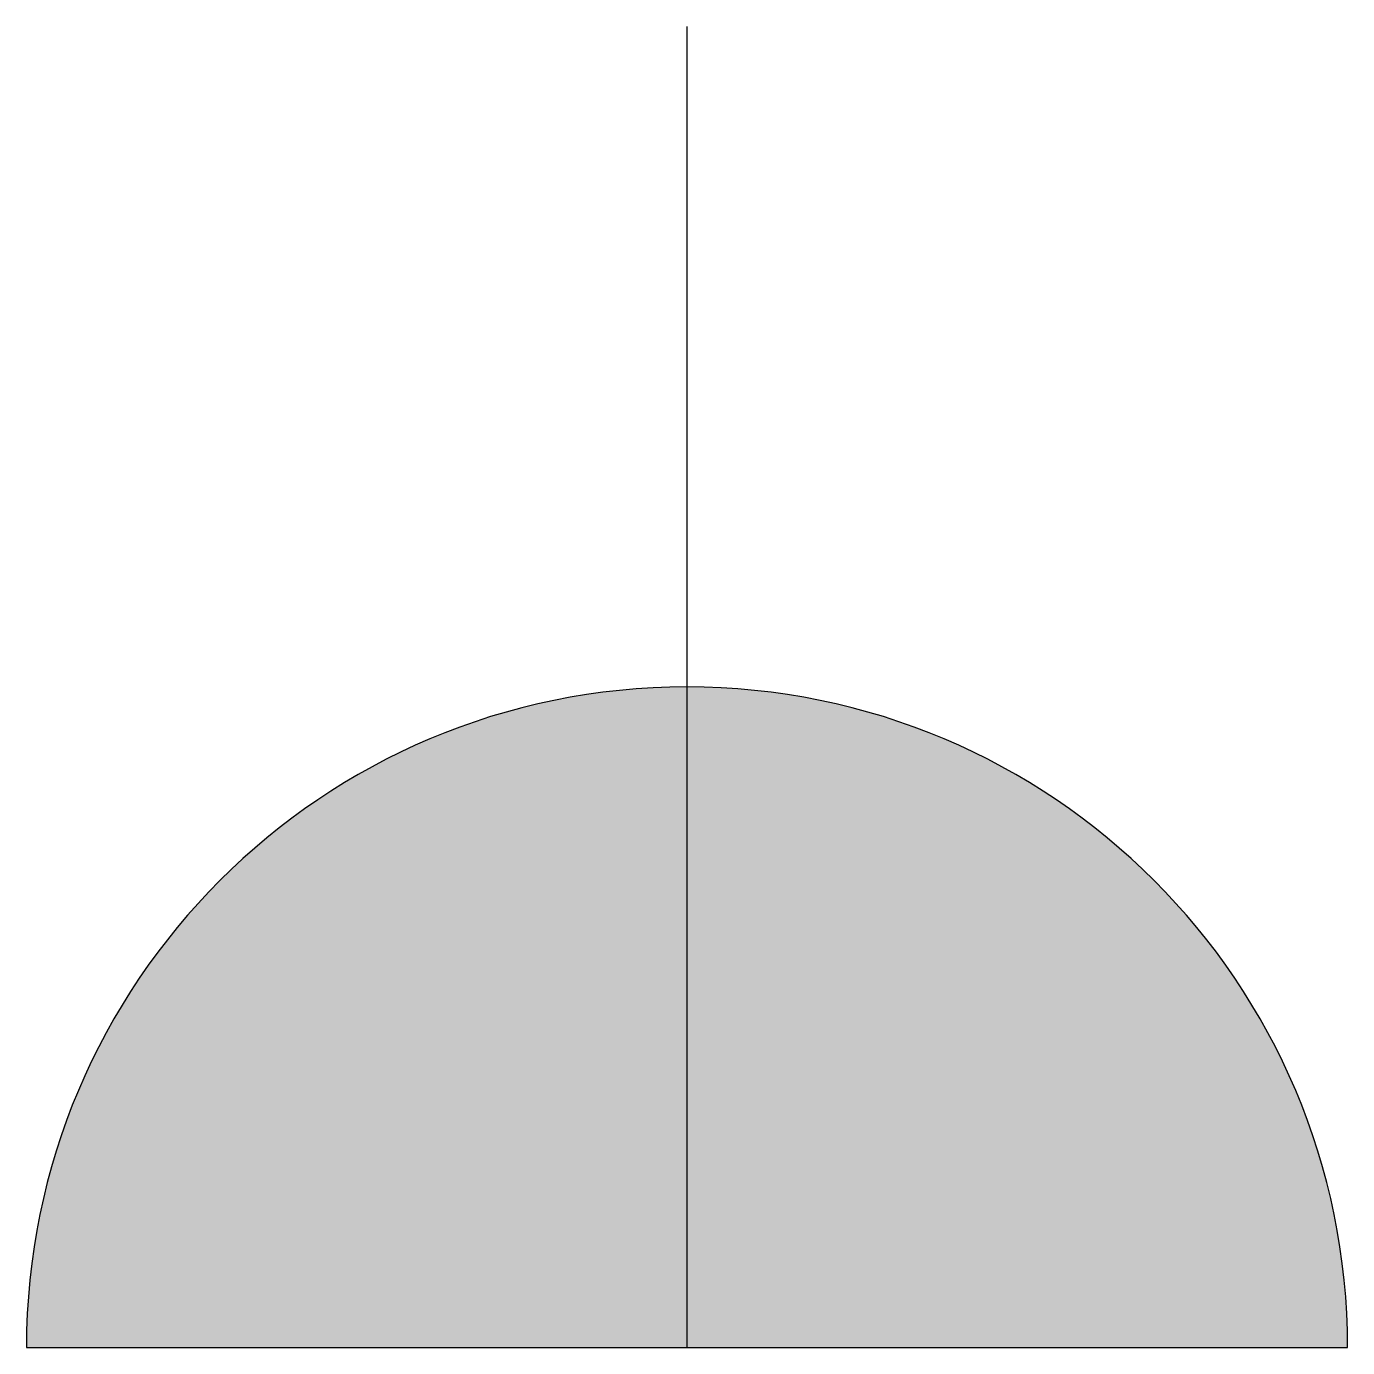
# Model space of a CAD drawing. Extents: x -25284 to -25144, y 6933 to 7073.
import ezdxf

# ---------------------------------------------------------------- set-up
doc = ezdxf.new("R2010")
doc.units = 0
doc.header["$MEASUREMENT"] = 0
doc.layers.get('0').update_dxf_attribs({"linetype": 'CONTINUOUS'})

msp = doc.modelspace()

# ---------------------------------------------------------------- hatches: boundary and pattern name
h = msp.add_hatch(color=256)
h.paths.add_polyline_path([(-25143.5, 6932.53, 0.414214), (-25213.5, 7002.53), (-25213.5, 6932.53)])
h.paths.add_polyline_path([(-25213.5, 6932.53), (-25213.5, 7002.53, 0.414214), (-25283.5, 6932.53)])

# ---------------------------------------------------------------- linework, layer by layer
for p, q in [((-25213.5, 6932.53), (-25213.5, 7072.53)), ((-25283.5, 6932.53), (-25143.5, 6932.53))]:
    msp.add_line(p, q)
msp.add_arc((-25213.5, 6932.53), 70, 0, 180)

doc.saveas('drawing.dxf')
